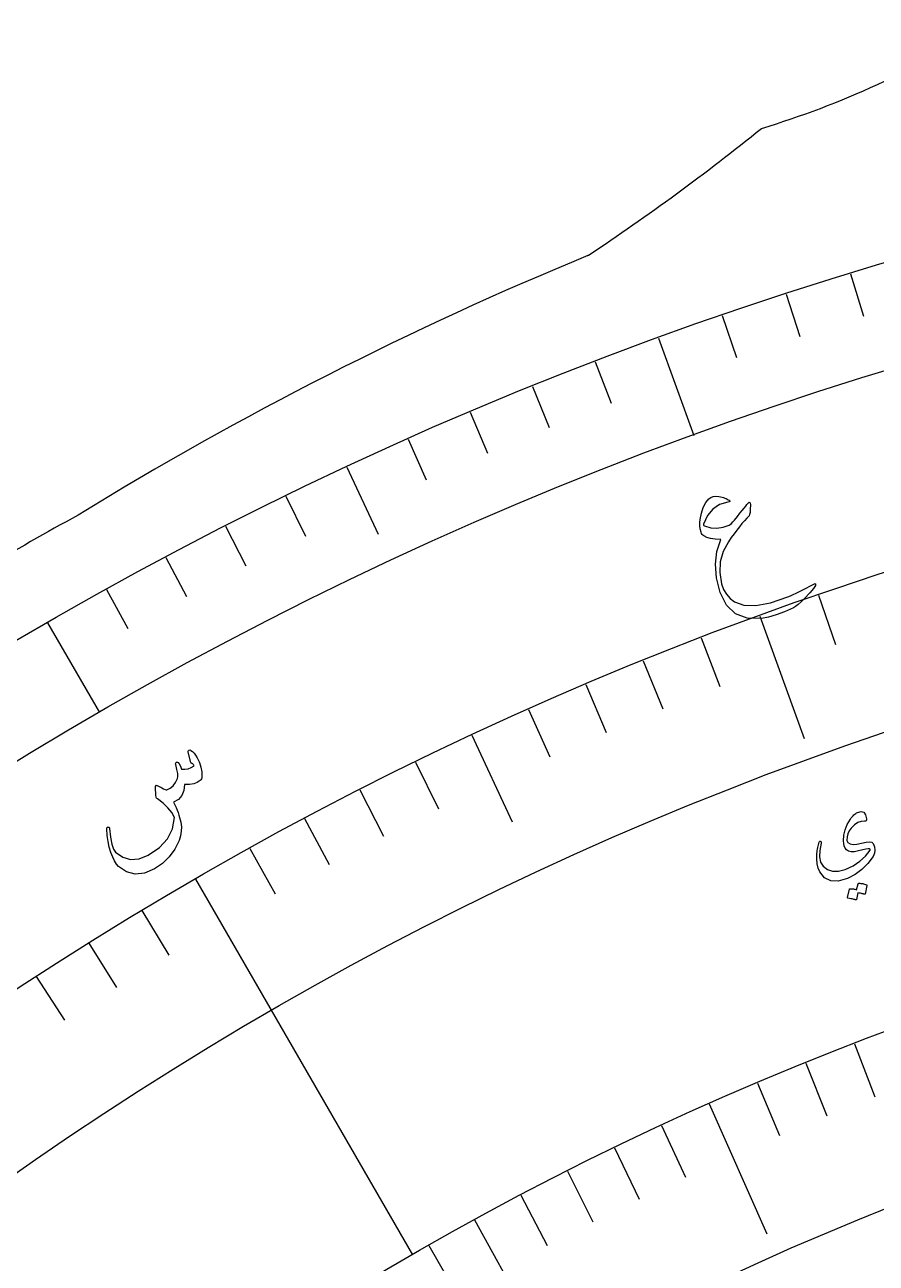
# Model space of a CAD drawing. Header units: millimetres. Extents: x -83 to 83, y -82 to 91.
# Drawn here: x -40.9 to -23.1, y 56.62 to 82.53 of the extents above; entities that cross this region are included whole.
import ezdxf

# ---------------------------------------------------------------- set-up
doc = ezdxf.new("R2010")
doc.units = ezdxf.units.MM
for name, color, linetype in [('CUT_OUTER', 1, 'Continuous'), ('ENGRAVE', 7, 'Continuous'), ('ENGRAVE_FINE', 8, 'Continuous'), ('TEXT', 5, 'Continuous')]:
    doc.layers.add(name, color=color, linetype=linetype)

msp = doc.modelspace()

# ---------------------------------------------------------------- linework, layer by layer
at = {"layer": 'CUT_OUTER'}
for points in [[(-25.4974, 80.3598), (-25.4944, 80.3611)], [(-29.1273, 77.7008), (-29.1154, 77.7073)]]:
    msp.add_lwpolyline(points, dxfattribs=at)
for centre, radius, start, end in [((-30.892, 98.2273), 18.6637, 286.81013, 302.73435), ((-56.6151, 119.01), 49.62, 303.65606, 308.83801), ((-0.7615, 8.8227), 74.4903, 112.383145, 121.59557), ((-0.0177, 0.0291), 82.4659, 118.833735, 121.992478)]:
    msp.add_arc(centre, radius, start, end, dxfattribs=at)
at = {"layer": 'ENGRAVE'}
for points in [[(-27.6523, 75.9741), (-26.9116, 73.9391)], [(-34.1687, 73.275), (-33.5149, 71.873)], [(-40.425, 70.0182), (-39.3422, 68.1427)], [(-25.5361, 70.1598), (-24.6049, 67.6015)], [(-31.5537, 67.6672), (-30.71, 65.8578)], [(-37.3312, 64.6596), (-32.7937, 56.8004)], [(-26.5887, 59.9563), (-25.3847, 57.2413)], [(-31.4957, 57.5303), (-30.4498, 55.6199)]]:
    msp.add_lwpolyline(points, dxfattribs=at)
for radius in [80.85, 80.85, 78.6844, 74.6625, 74.6625, 71.4862, 65.5875, 65.5875, 62.1225]:
    msp.add_circle((0, 0), radius, dxfattribs=at)
at = {"layer": 'ENGRAVE_FINE'}
for points in [[(-23.6383, 77.3172), (-23.3669, 76.4297)], [(-24.984, 76.8929), (-24.6972, 76.0102)], [(-26.3222, 76.4452), (-26.02, 75.5676)], [(-28.974, 75.48), (-28.6414, 74.6135)], [(-30.2869, 74.9628), (-29.9393, 74.1023)], [(-31.5906, 74.4228), (-31.228, 73.5685)], [(-32.8847, 73.8602), (-32.5072, 73.0123)], [(-35.4423, 72.6675), (-35.0354, 71.8333)], [(-36.7051, 72.0379), (-36.2838, 71.2109)], [(-37.9568, 71.3863), (-37.521, 70.5668)], [(-39.1969, 70.713), (-38.7469, 69.9012)], [(-24.3077, 70.5948), (-23.9532, 69.5651)], [(-26.7566, 69.7034), (-26.3664, 68.6868)], [(-27.9691, 69.2259), (-27.5611, 68.2162)], [(-29.173, 68.7272), (-28.7475, 67.7248)], [(-30.368, 68.2076), (-29.925, 67.2127)], [(-32.7299, 67.1062), (-32.2525, 66.1274)], [(-33.8961, 66.5248), (-33.4017, 65.5545)], [(-35.0519, 65.9231), (-34.5407, 64.9615)], [(-36.1971, 65.3013), (-35.6691, 64.3488)], [(-38.454, 63.9983), (-37.8932, 63.0648)], [(-39.5651, 63.3174), (-38.988, 62.3939)], [(-40.6641, 62.6172), (-40.071, 61.7039)], [(-23.5562, 61.2113), (-23.1295, 60.1026)], [(-24.5738, 60.81), (-24.1287, 59.7085)], [(-25.5847, 60.3916), (-25.1213, 59.2977)], [(-27.5856, 59.5043), (-27.0859, 58.4264)], [(-28.575, 59.0355), (-28.0574, 57.9662)], [(-29.5566, 58.5502), (-29.0213, 57.4897)], [(-30.5303, 58.0484), (-29.9773, 56.997)], [(-32.4526, 56.996), (-31.8648, 55.9637)]]:
    msp.add_lwpolyline(points, dxfattribs=at)
at = {"layer": 'TEXT'}
for points in [[(-26.5992, 72.614), (-26.5592, 72.6421), (-26.5107, 72.6591), (-26.4536, 72.6648), (-26.3881, 72.6593), (-26.3534, 72.6527), (-26.321, 72.6452), (-26.2908, 72.6366), (-26.2628, 72.627), (-26.2371, 72.6166), (-26.2138, 72.6055), (-26.1929, 72.5937), (-26.1744, 72.5813), (-26.1601, 72.5678), (-26.1598, 72.5564), (-26.1734, 72.5472), (-26.201, 72.54), (-26.374, 72.49), (-26.5171, 72.3965), (-26.6302, 72.2597), (-26.7129, 72.0798), (-26.7134, 72.0698), (-26.7099, 72.061), (-26.7024, 72.0532), (-26.691, 72.0465), (-26.5603, 72.0079), (-26.4308, 71.9979), (-26.3025, 72.0167), (-26.1752, 72.0643), (-26.1539, 72.0772), (-26.1282, 72.0988), (-26.098, 72.1291), (-26.0635, 72.1682), (-26.0023, 72.2441), (-25.9481, 72.3111), (-25.9009, 72.3692), (-25.8608, 72.4183), (-25.8279, 72.4585), (-25.8021, 72.4899), (-25.7834, 72.5123), (-25.7719, 72.5259), (-25.7536, 72.5397), (-25.7404, 72.5379), (-25.7324, 72.5204), (-25.7295, 72.4872), (-25.7317, 72.3967), (-25.7373, 72.3279), (-25.7461, 72.2808), (-25.7583, 72.2555), (-25.8064, 72.2074), (-25.8563, 72.1536), (-25.9078, 72.0943), (-25.961, 72.0293), (-26.0159, 71.9587), (-26.0723, 71.8825), (-26.1304, 71.8006), (-26.1901, 71.7131), (-26.2991, 71.5099), (-26.3593, 71.2961), (-26.3708, 71.0719), (-26.334, 70.8373), (-26.292, 70.7178), (-26.2324, 70.6144), (-26.1553, 70.5269), (-26.0609, 70.4554), (-25.8657, 70.3848), (-25.6152, 70.3793), (-25.3091, 70.4381), (-24.9467, 70.5605), (-24.8922, 70.5837), (-24.8338, 70.6098), (-24.7717, 70.6387), (-24.7056, 70.6705), (-24.636, 70.7053), (-24.563, 70.7431), (-24.4866, 70.784), (-24.4067, 70.8279), (-24.3926, 70.8346), (-24.3814, 70.8374), (-24.3732, 70.8365), (-24.3679, 70.8318), (-24.3717, 70.7986), (-24.4114, 70.7364), (-24.4868, 70.6453), (-24.5978, 70.5251), (-24.6665, 70.4563), (-24.7285, 70.4012), (-24.7837, 70.3598), (-24.8321, 70.3323), (-25.0192, 70.2493), (-25.1928, 70.1849), (-25.3531, 70.139), (-25.5001, 70.1119), (-25.7981, 70.1161), (-26.0409, 70.2078), (-26.2285, 70.3875), (-26.3605, 70.6557), (-26.4383, 70.9601), (-26.462, 71.2453), (-26.4313, 71.5112), (-26.3458, 71.7577), (-26.4634, 71.7656), (-26.5624, 71.7811), (-26.6429, 71.8041), (-26.7048, 71.8347), (-26.724, 71.8493), (-26.7399, 71.867), (-26.7527, 71.8879), (-26.7622, 71.912), (-26.7769, 71.9809), (-26.785, 72.0482), (-26.7865, 72.114), (-26.7814, 72.1783), (-26.7549, 72.3137), (-26.7157, 72.4314), (-26.6638, 72.5316), (-26.5992, 72.614)], [(-37.4867, 67.3118), (-37.4885, 67.3258), (-37.4871, 67.3372), (-37.4826, 67.3461), (-37.475, 67.3525), (-37.4633, 67.3573), (-37.4518, 67.3586), (-37.4405, 67.3563), (-37.4293, 67.3506), (-37.3963, 67.3263), (-37.3632, 67.2918), (-37.3301, 67.2472), (-37.2968, 67.1923), (-37.2518, 67.0976), (-37.2206, 67.0011), (-37.2033, 66.9029), (-37.1999, 66.8029), (-37.2031, 66.7765), (-37.21, 66.7537), (-37.2206, 66.7344), (-37.2347, 66.7186), (-37.296, 66.6791), (-37.3706, 66.652), (-37.4586, 66.6374), (-37.5601, 66.6352), (-37.575, 66.5081), (-37.6186, 66.4045), (-37.6911, 66.3241), (-37.7926, 66.267), (-37.7648, 66.2105), (-37.7396, 66.1553), (-37.717, 66.1013), (-37.6971, 66.0487), (-37.6796, 65.997), (-37.6644, 65.9459), (-37.6515, 65.8955), (-37.6408, 65.8457), (-37.6284, 65.7519), (-37.6301, 65.6578), (-37.6459, 65.5632), (-37.6758, 65.4682), (-37.7663, 65.2827), (-37.8819, 65.1217), (-38.0228, 64.9852), (-38.1891, 64.8729), (-38.3992, 64.7849), (-38.5943, 64.7637), (-38.7746, 64.8094), (-38.9403, 64.9223), (-38.9838, 64.9727), (-39.0253, 65.0382), (-39.0646, 65.1188), (-39.1018, 65.2147), (-39.1349, 65.3243), (-39.1603, 65.4437), (-39.178, 65.5729), (-39.188, 65.7119), (-39.1876, 65.7212), (-39.1852, 65.7292), (-39.1807, 65.7358), (-39.1741, 65.741), (-39.1665, 65.7447), (-39.1591, 65.7465), (-39.1519, 65.7464), (-39.1449, 65.7445), (-39.1381, 65.7396), (-39.1331, 65.7333), (-39.1297, 65.7256), (-39.1281, 65.7163), (-39.1117, 65.5333), (-39.0859, 65.3901), (-39.0508, 65.2867), (-39.0067, 65.223), (-38.8552, 65.115), (-38.691, 65.0686), (-38.514, 65.0837), (-38.324, 65.1601), (-38.089, 65.3189), (-37.9181, 65.5022), (-37.8114, 65.7105), (-37.7687, 65.9442), (-37.8286, 66.0477), (-37.9083, 66.1476), (-38.0078, 66.2439), (-38.1273, 66.3364), (-38.1406, 66.3451), (-38.1503, 66.3541), (-38.1564, 66.3635), (-38.1588, 66.3733), (-38.1615, 66.4101), (-38.1637, 66.4448), (-38.1656, 66.4773), (-38.1672, 66.5077), (-38.1681, 66.5356), (-38.1683, 66.5607), (-38.1677, 66.5831), (-38.1664, 66.6026), (-38.1645, 66.6116), (-38.1602, 66.6173), (-38.1536, 66.6196), (-38.1446, 66.6186), (-38.1393, 66.6169), (-38.1316, 66.614), (-38.1215, 66.6099), (-38.109, 66.6046), (-38.0944, 66.5979), (-38.0781, 66.5896), (-38.06, 66.5798), (-38.0402, 66.5684), (-38.0009, 66.5471), (-37.97, 66.5329), (-37.9476, 66.526), (-37.9336, 66.5263), (-37.863, 66.559), (-37.8021, 66.6088), (-37.7509, 66.6757), (-37.7092, 66.7598), (-37.7019, 66.8042), (-37.7058, 66.8679), (-37.7211, 66.9508), (-37.7475, 67.0531), (-37.75, 67.0628), (-37.7497, 67.0723), (-37.7468, 67.0817), (-37.7412, 67.0908), (-37.7352, 67.0981), (-37.7284, 67.1032), (-37.7208, 67.1061), (-37.7125, 67.107), (-37.6934, 67.0963), (-37.6725, 67.0679), (-37.6497, 67.0217), (-37.6252, 66.9577), (-37.5545, 66.9551), (-37.4864, 66.9655), (-37.4209, 66.9889), (-37.358, 67.0253), (-37.3694, 67.0439), (-37.3805, 67.058), (-37.3912, 67.0676), (-37.4015, 67.0727), (-37.4124, 67.0768), (-37.4207, 67.0825), (-37.4263, 67.0896), (-37.4294, 67.0981)], [(-23.3414, 65.8668), (-23.4116, 65.8654), (-23.4818, 65.8413), (-23.5522, 65.7946), (-23.6225, 65.7251), (-23.6626, 65.6685), (-23.691, 65.6079), (-23.7078, 65.5432), (-23.7131, 65.4746), (-23.7115, 65.4618), (-23.7073, 65.4494), (-23.7005, 65.4375), (-23.6911, 65.4259), (-23.6457, 65.3957), (-23.5832, 65.3831), (-23.5038, 65.3881), (-23.4073, 65.4104), (-23.3125, 65.4333), (-23.2397, 65.4392), (-23.1892, 65.4281), (-23.161, 65.4002), (-23.1342, 65.3304), (-23.1258, 65.2627), (-23.1356, 65.1972), (-23.1637, 65.134), (-23.2712, 64.9851), (-23.3967, 64.8585), (-23.5403, 64.754), (-23.7024, 64.6715), (-23.892, 64.6164), (-24.0512, 64.6213), (-24.18, 64.6865), (-24.2785, 64.8121), (-24.3104, 64.8893), (-24.331, 64.9784), (-24.3402, 65.0794), (-24.3379, 65.1924), (-24.3345, 65.2248), (-24.3304, 65.2564), (-24.3256, 65.2872), (-24.32, 65.3172), (-24.3136, 65.3465), (-24.3063, 65.3753), (-24.2982, 65.4036), (-24.2891, 65.4314), (-24.2833, 65.4437), (-24.2764, 65.4503), (-24.2686, 65.4513), (-24.2598, 65.4467), (-24.2531, 65.4393), (-24.249, 65.431), (-24.2476, 65.4217), (-24.2489, 65.4114), (-24.2806, 65.2548), (-24.2846, 65.1226), (-24.2611, 65.0149), (-24.2102, 64.9317), (-24.1189, 64.858), (-24.0118, 64.8217), (-23.889, 64.8229), (-23.7503, 64.8613), (-23.5826, 64.9381), (-23.4397, 65.0303), (-23.3217, 65.1379), (-23.2284, 65.2611), (-23.2235, 65.2704), (-23.2231, 65.2782), (-23.2273, 65.2843), (-23.2361, 65.2888), (-23.2664, 65.2921), (-23.3149, 65.2868), (-23.3817, 65.2727), (-23.4668, 65.2497), (-23.5546, 65.2298), (-23.6258, 65.2261), (-23.6805, 65.2387), (-23.7185, 65.2677), (-23.746, 65.308), (-23.766, 65.3534), (-23.7787, 65.404), (-23.784, 65.4598), (-23.7773, 65.5754), (-23.7509, 65.6892), (-23.7048, 65.801), (-23.6389, 65.9108), (-23.6205, 65.9378), (-23.602, 65.9621), (-23.5834, 65.9838), (-23.5646, 66.0027), (-23.5458, 66.0191), (-23.5272, 66.0329), (-23.5088, 66.0442), (-23.4906, 66.053), (-23.414, 66.0724), (-23.3572, 66.0563), (-23.3201, 66.0046), (-23.3027, 65.9174), (-23.3037, 65.8919), (-23.3105, 65.875), (-23.3231, 65.8666), (-23.3414, 65.8668)], [(-23.479, 64.5611), (-23.4775, 64.5644), (-23.4747, 64.567), (-23.4706, 64.5691), (-23.4652, 64.5705), (-23.4439, 64.5702), (-23.423, 64.5689), (-23.4024, 64.5667), (-23.3821, 64.5636), (-23.362, 64.5594), (-23.3419, 64.5541), (-23.3218, 64.5478), (-23.3018, 64.5403), (-23.2974, 64.5374), (-23.2945, 64.5337), (-23.2933, 64.5291), (-23.2936, 64.5237), (-23.3316, 64.3443), (-23.3334, 64.3415), (-23.337, 64.3401), (-23.3426, 64.3403), (-23.35, 64.342), (-23.3554, 64.344), (-23.3639, 64.3465), (-23.3755, 64.3493), (-23.3902, 64.3524), (-23.4082, 64.3561), (-23.4295, 64.3602), (-23.4543, 64.3649), (-23.4824, 64.3701), (-23.5128, 64.2303), (-23.5148, 64.2256), (-23.5188, 64.2232), (-23.5246, 64.2231), (-23.5324, 64.2253), (-23.5391, 64.2272), (-23.5496, 64.2299), (-23.5639, 64.2334), (-23.5819, 64.2377), (-23.604, 64.2427), (-23.6303, 64.2483), (-23.6609, 64.2545), (-23.6958, 64.2613), (-23.6998, 64.2631), (-23.7021, 64.2655), (-23.7029, 64.2685), (-23.7019, 64.2722), (-23.6608, 64.4467), (-23.6593, 64.4499), (-23.6565, 64.4526), (-23.6524, 64.4547), (-23.6471, 64.4561), (-23.6293, 64.4567), (-23.6116, 64.4562), (-23.5942, 64.4548), (-23.5769, 64.4523), (-23.5598, 64.449), (-23.543, 64.4448), (-23.5264, 64.4399), (-23.5101, 64.4342)]]:
    msp.add_lwpolyline(points, close=True, dxfattribs=at)

doc.saveas('drawing.dxf')
